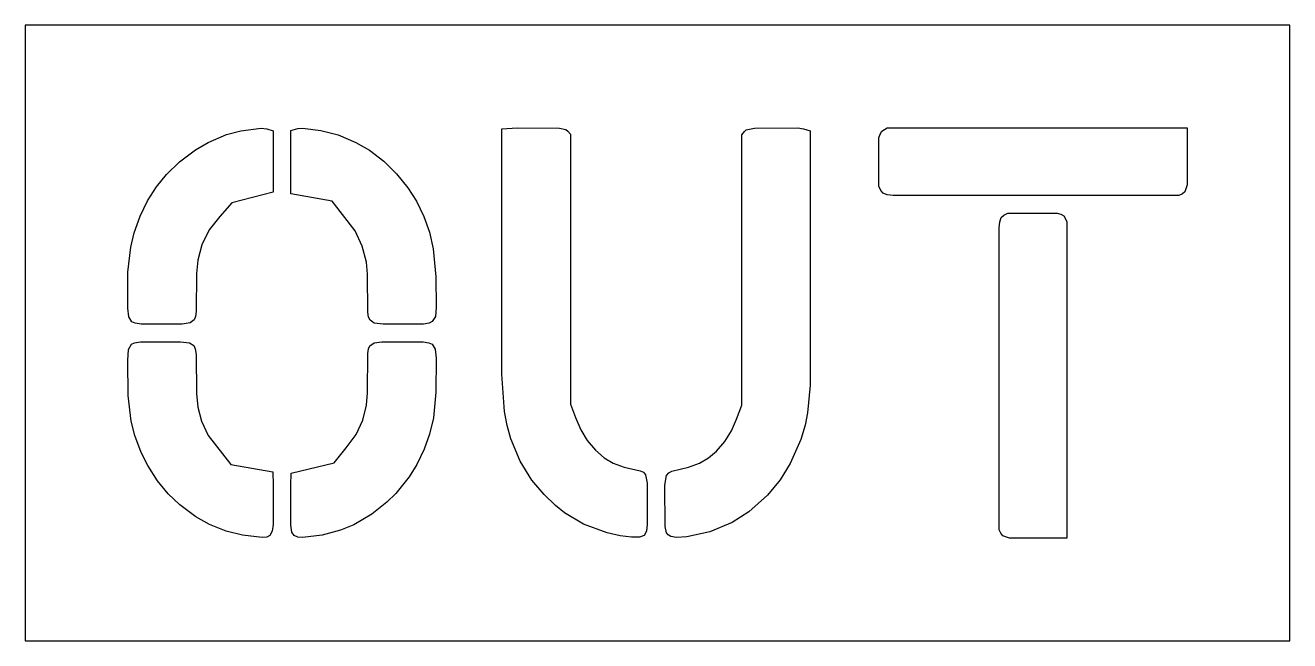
# Model space of a CAD drawing. Header units: inches. Extents: x 0 to 37, y 0 to 18.
import ezdxf

# ---------------------------------------------------------------- set-up
doc = ezdxf.new("R2010")
doc.units = ezdxf.units.IN
doc.header["$MEASUREMENT"] = 0
doc.layers.add('CUT', color=1, linetype='Continuous')

msp = doc.modelspace()

# ---------------------------------------------------------------- linework, layer by layer
at = {"layer": 'CUT'}
for points in [[(0, 0), (37, 0), (37, 18), (0, 18)], [(5.888, 14.804), (6.304, 14.917), (6.9, 14.99), (7.066, 14.971), (7.254, 14.911), (7.254, 13.116), (6.044, 12.808), (5.689, 12.403), (5.382, 12.018), (5.166, 11.574), (5.045, 11.13), (5.008, 10.738), (5, 9.625), (4.98, 9.481), (4.939, 9.385), (4.822, 9.295), (4.595, 9.26), (3.389, 9.261), (3.216, 9.283), (3.122, 9.325), (3.026, 9.468), (3.001, 9.731), (3.005, 10.782), (3.086, 11.508), (3.183, 11.927), (3.362, 12.421), (3.577, 12.861), (3.843, 13.278), (4.137, 13.637), (4.512, 14.005), (4.982, 14.358), (5.355, 14.57)], [(9.653, 11.989), (8.978, 12.859), (7.769, 13.072), (7.769, 14.925), (7.972, 14.977), (8.112, 14.99), (8.651, 14.925), (9.158, 14.793), (9.671, 14.576), (10.072, 14.343), (10.49, 14.023), (10.867, 13.656), (11.198, 13.247), (11.449, 12.857), (11.667, 12.412), (11.832, 11.946), (11.938, 11.465), (12.018, 10.646), (12.023, 9.749), (12, 9.484), (11.91, 9.333), (11.819, 9.287), (11.648, 9.262), (10.473, 9.259), (10.213, 9.29), (10.09, 9.373), (10.046, 9.464), (10.024, 9.605), (10.015, 10.716), (9.982, 11.076), (9.862, 11.543)], [(17.994, 4.973), (18.087, 4.928), (18.151, 4.855), (18.199, 4.611), (18.2, 3.404), (18.18, 3.203), (18.109, 3.079), (17.973, 3.025), (17.738, 3.025), (17.411, 3.069), (17.028, 3.159), (16.334, 3.41), (15.778, 3.742), (15.515, 3.953), (15.181, 4.272), (14.823, 4.698), (14.484, 5.251), (14.209, 5.908), (14.103, 6.294), (14.024, 6.708), (13.947, 7.799), (13.947, 14.968), (14.398, 14.999), (15.634, 14.994), (15.818, 14.949), (15.874, 14.904), (15.953, 14.818), (15.953, 6.92), (16.103, 6.533), (16.253, 6.166), (16.443, 5.852), (16.683, 5.571), (16.943, 5.353), (17.207, 5.194), (17.522, 5.072)], [(20.966, 14.801), (21.044, 14.891), (21.099, 14.94), (21.338, 14.996), (22.605, 14.997), (22.776, 14.974), (22.971, 14.914), (22.971, 7.477), (22.894, 6.664), (22.818, 6.304), (22.696, 5.889), (22.386, 5.18), (22.091, 4.708), (21.72, 4.256), (21.175, 3.77), (20.685, 3.453), (20.036, 3.186), (19.355, 3.037), (19.053, 3.019), (18.89, 3.044), (18.808, 3.096), (18.765, 3.156), (18.723, 3.344), (18.719, 4.549), (18.768, 4.829), (18.83, 4.908), (18.92, 4.96), (19.411, 5.071), (19.725, 5.194), (19.991, 5.349), (20.228, 5.546), (20.475, 5.822), (20.669, 6.137), (20.81, 6.479), (20.966, 6.894)], [(34, 13.335), (33.933, 13.133), (33.86, 13.071), (33.76, 13.023), (25.396, 13.023), (25.22, 13.042), (25.099, 13.092), (25.033, 13.165), (24.976, 13.293), (24.976, 14.706), (25.012, 14.814), (25.062, 14.901), (25.22, 15), (34, 15)], [(28.804, 3), (28.604, 3.071), (28.544, 3.146), (28.499, 3.247), (28.499, 12.079), (28.516, 12.256), (28.561, 12.378), (28.631, 12.446), (28.755, 12.508), (30.198, 12.508), (30.305, 12.474), (30.388, 12.424), (30.477, 12.264), (30.477, 3)], [(5.152, 6.417), (5.35, 5.999), (6.01, 5.157), (7.242, 4.935), (7.252, 4.548), (7.252, 3.402), (7.228, 3.201), (7.153, 3.076), (7.066, 3.032), (6.93, 3.018), (6.36, 3.082), (5.883, 3.201), (5.395, 3.395), (4.992, 3.625), (4.522, 3.978), (4.184, 4.296), (3.87, 4.679), (3.583, 5.12), (3.386, 5.506), (3.203, 5.999), (3.1, 6.418), (3.008, 7.173), (3, 8.193), (3.022, 8.521), (3.108, 8.67), (3.199, 8.715), (3.369, 8.739), (4.544, 8.741), (4.805, 8.713), (4.929, 8.632), (4.975, 8.541), (5, 8.371), (5.008, 7.227), (5.045, 6.833)], [(11.229, 4.791), (10.84, 4.309), (10.575, 4.05), (10.139, 3.704), (9.616, 3.393), (9.219, 3.229), (8.683, 3.084), (8.116, 3.016), (7.977, 3.027), (7.866, 3.078), (7.801, 3.179), (7.772, 3.376), (7.771, 4.552), (7.781, 4.9), (9.043, 5.206), (9.388, 5.64), (9.685, 6.03), (9.877, 6.449), (9.984, 6.892), (10.016, 7.252), (10.023, 8.396), (10.044, 8.537), (10.087, 8.629), (10.207, 8.712), (10.436, 8.741), (11.642, 8.739), (11.813, 8.716), (11.905, 8.673), (11.998, 8.526), (12.022, 8.262), (12.017, 7.272), (11.941, 6.519), (11.827, 6.041), (11.674, 5.604), (11.459, 5.158)]]:
    msp.add_lwpolyline(points, close=True, dxfattribs=at)

doc.saveas('drawing.dxf')
